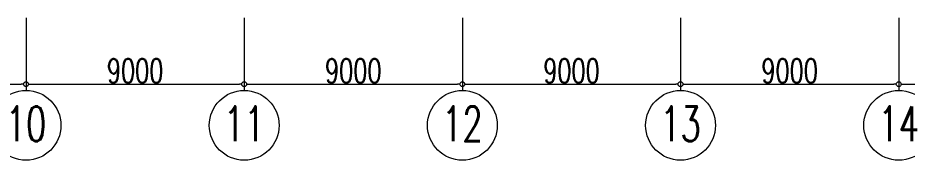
# Model space of a CAD drawing. Extents: x 225000 to 2157367, y 208400 to 840900.
# Drawn here: x 354586 to 391276, y 354198 to 360078 of the extents above; entities that cross this region are included whole.
import ezdxf
from ezdxf.enums import TextEntityAlignment as Align

# ---------------------------------------------------------------- set-up
doc = ezdxf.new("R2010")
doc.units = 0
doc.header["$LTSCALE"] = 10
for name, color, linetype in [('Data Center Layout_L20$0$98-DIM', 3, 'Continuous'), ('Data Center Layout_L20$0$99-DIM-100', 2, 'Continuous'), ('Data Center Layout_L20$0$MACHINE-DIM', 252, 'Continuous')]:
    doc.layers.add(name, color=color, linetype=linetype)
doc.layers.add('Data Center Layout_L20$0$FLAG', color=3, linetype='Continuous', lineweight=0)
doc.styles.add('Data Center Layout_L20$0$型式1', font='simplex.shx', dxfattribs={"width": 0.68, "bigfont": 'chineset.shx'})
doc.dimstyles.new('Data Center Layout_L20$0$複本 93-DIM-400', dxfattribs={"dimtxt": 1000, "dimasz": 200, "dimexe": 0.1, "dimexo": 0, "dimgap": 50, "dimtad": 1, "dimdec": 0, "dimzin": 0, "dimdsep": 46, "dimtxsty": 'Data Center Layout_L20$0$型式1', "dimblk": 'Data Center Layout_L20$0$_DotBlank', "dimcen": 0.09, "dimadec": 0, "dimazin": 0, "dimtfac": 1, "dimtdec": 0, "dimtofl": 0, "dimtmove": 2, "dimatfit": 3, "dimldrblk": 'Data Center Layout_L20$0$_ArchTick', "dimfxl": 1, "dimtolj": 1, "dimtzin": 0, "dimlwd": 13, "dimlwe": 5, "dimarcsym": 0})

# ---------------------------------------------------------------- blocks, each defined once
blk = doc.blocks.new('Data Center Layout_L20$0$_DotBlank')
at = {"layer": 'Data Center Layout_L20$0$99-DIM-100', "color": 0, "lineweight": -2}
blk.add_line((-0.5, 0), (-1, 0), dxfattribs=at)
blk.add_circle((0, 0), 0.5, dxfattribs=at)
blk = doc.blocks.new('*D18')
at = {"layer": 'Data Center Layout_L20$0$98-DIM', "color": 0, "lineweight": 5, "transparency": 16777216}
for p, q in [((390926, 160078), (390926, 157336)), ((399926, 160078), (399926, 157336))]:
    blk.add_line(p, q, dxfattribs=at)
at = {"layer": 'Data Center Layout_L20$0$98-DIM', "color": 0, "lineweight": 13, "transparency": 16777216}
blk.add_line((391126, 157337), (399726, 157337), dxfattribs=at)
at = {"layer": 'DEFPOINTS', "color": 0, "transparency": 16777216}
for p in [(390926, 160078), (399926, 160078), (399926, 157337)]:
    blk.add_point(p, dxfattribs=at)
at = {"layer": 'Data Center Layout_L20$0$98-DIM', "color": 0, "lineweight": 13, "transparency": 16777216, "xscale": 200, "yscale": 200, "zscale": 200, "rotation": 180}
blk.add_blockref('Data Center Layout_L20$0$_DotBlank', (390926, 157337), dxfattribs=at)
at = {"layer": 'Data Center Layout_L20$0$98-DIM', "color": 0, "lineweight": 13, "transparency": 16777216, "xscale": 200, "yscale": 200, "zscale": 200}
blk.add_blockref('Data Center Layout_L20$0$_DotBlank', (399926, 157337), dxfattribs=at)
at = {"layer": 'Data Center Layout_L20$0$98-DIM', "color": 0, "transparency": 16777216, "insert": (395426, 157887), "char_height": 1000, "attachment_point": 5, "style": 'Data Center Layout_L20$0$型式1'}
blk.add_mtext('\\A1;9000', dxfattribs=at)
blk = doc.blocks.new('Data Center Layout_L20$0$_ArchTick')
at = {"layer": 'Data Center Layout_L20$0$MACHINE-DIM', "color": 0, "const_width": 0.15}
blk.add_lwpolyline([(-0.5, -0.5), (0.5, 0.5)], dxfattribs=at)
blk = doc.blocks.new('*D19')
at = {"layer": 'Data Center Layout_L20$0$98-DIM', "color": 0, "lineweight": 5, "transparency": 16777216}
for p, q in [((381926, 160078), (381926, 157336)), ((390926, 160078), (390926, 157336))]:
    blk.add_line(p, q, dxfattribs=at)
at = {"layer": 'Data Center Layout_L20$0$98-DIM', "color": 0, "lineweight": 13, "transparency": 16777216}
blk.add_line((382126, 157337), (390726, 157337), dxfattribs=at)
at = {"layer": 'DEFPOINTS', "color": 0, "transparency": 16777216}
for p in [(381926, 160078), (390926, 160078), (390926, 157337)]:
    blk.add_point(p, dxfattribs=at)
at = {"layer": 'Data Center Layout_L20$0$98-DIM', "color": 0, "lineweight": 13, "transparency": 16777216, "xscale": 200, "yscale": 200, "zscale": 200, "rotation": 180}
blk.add_blockref('Data Center Layout_L20$0$_DotBlank', (381926, 157337), dxfattribs=at)
at = {"layer": 'Data Center Layout_L20$0$98-DIM', "color": 0, "lineweight": 13, "transparency": 16777216, "xscale": 200, "yscale": 200, "zscale": 200}
blk.add_blockref('Data Center Layout_L20$0$_DotBlank', (390926, 157337), dxfattribs=at)
at = {"layer": 'Data Center Layout_L20$0$98-DIM', "color": 0, "transparency": 16777216, "insert": (386426, 157887), "char_height": 1000, "attachment_point": 5, "style": 'Data Center Layout_L20$0$型式1'}
blk.add_mtext('\\A1;9000', dxfattribs=at)
blk = doc.blocks.new('*D20')
at = {"layer": 'Data Center Layout_L20$0$98-DIM', "color": 0, "lineweight": 5, "transparency": 16777216}
for p, q in [((363926, 160078), (363926, 157336)), ((372926, 160078), (372926, 157336))]:
    blk.add_line(p, q, dxfattribs=at)
at = {"layer": 'Data Center Layout_L20$0$98-DIM', "color": 0, "lineweight": 13, "transparency": 16777216}
blk.add_line((364126, 157337), (372726, 157337), dxfattribs=at)
at = {"layer": 'DEFPOINTS', "color": 0, "transparency": 16777216}
for p in [(363926, 160078), (372926, 160078), (372926, 157337)]:
    blk.add_point(p, dxfattribs=at)
at = {"layer": 'Data Center Layout_L20$0$98-DIM', "color": 0, "lineweight": 13, "transparency": 16777216, "xscale": 200, "yscale": 200, "zscale": 200, "rotation": 180}
blk.add_blockref('Data Center Layout_L20$0$_DotBlank', (363926, 157337), dxfattribs=at)
at = {"layer": 'Data Center Layout_L20$0$98-DIM', "color": 0, "lineweight": 13, "transparency": 16777216, "xscale": 200, "yscale": 200, "zscale": 200}
blk.add_blockref('Data Center Layout_L20$0$_DotBlank', (372926, 157337), dxfattribs=at)
at = {"layer": 'Data Center Layout_L20$0$98-DIM', "color": 0, "transparency": 16777216, "insert": (368426, 157887), "char_height": 1000, "attachment_point": 5, "style": 'Data Center Layout_L20$0$型式1'}
blk.add_mtext('\\A1;9000', dxfattribs=at)
blk = doc.blocks.new('*D21')
at = {"layer": 'Data Center Layout_L20$0$98-DIM', "color": 0, "lineweight": 5, "transparency": 16777216}
for p, q in [((372926, 160078), (372926, 157336)), ((381926, 160078), (381926, 157336))]:
    blk.add_line(p, q, dxfattribs=at)
at = {"layer": 'Data Center Layout_L20$0$98-DIM', "color": 0, "lineweight": 13, "transparency": 16777216}
blk.add_line((373126, 157337), (381726, 157337), dxfattribs=at)
at = {"layer": 'DEFPOINTS', "color": 0, "transparency": 16777216}
for p in [(372926, 160078), (381926, 160078), (381926, 157337)]:
    blk.add_point(p, dxfattribs=at)
at = {"layer": 'Data Center Layout_L20$0$98-DIM', "color": 0, "lineweight": 13, "transparency": 16777216, "xscale": 200, "yscale": 200, "zscale": 200, "rotation": 180}
blk.add_blockref('Data Center Layout_L20$0$_DotBlank', (372926, 157337), dxfattribs=at)
at = {"layer": 'Data Center Layout_L20$0$98-DIM', "color": 0, "lineweight": 13, "transparency": 16777216, "xscale": 200, "yscale": 200, "zscale": 200}
blk.add_blockref('Data Center Layout_L20$0$_DotBlank', (381926, 157337), dxfattribs=at)
at = {"layer": 'Data Center Layout_L20$0$98-DIM', "color": 0, "transparency": 16777216, "insert": (377426, 157887), "char_height": 1000, "attachment_point": 5, "style": 'Data Center Layout_L20$0$型式1'}
blk.add_mtext('\\A1;9000', dxfattribs=at)
blk = doc.blocks.new('*D24')
at = {"layer": 'Data Center Layout_L20$0$98-DIM', "color": 0, "lineweight": 5, "transparency": 16777216}
for p, q in [((345926, 160078), (345926, 157336)), ((354926, 160078), (354926, 157336))]:
    blk.add_line(p, q, dxfattribs=at)
at = {"layer": 'Data Center Layout_L20$0$98-DIM', "color": 0, "lineweight": 13, "transparency": 16777216}
blk.add_line((346126, 157337), (354726, 157337), dxfattribs=at)
at = {"layer": 'DEFPOINTS', "color": 0, "transparency": 16777216}
for p in [(345926, 160078), (354926, 160078), (354926, 157337)]:
    blk.add_point(p, dxfattribs=at)
at = {"layer": 'Data Center Layout_L20$0$98-DIM', "color": 0, "lineweight": 13, "transparency": 16777216, "xscale": 200, "yscale": 200, "zscale": 200, "rotation": 180}
blk.add_blockref('Data Center Layout_L20$0$_DotBlank', (345926, 157337), dxfattribs=at)
at = {"layer": 'Data Center Layout_L20$0$98-DIM', "color": 0, "lineweight": 13, "transparency": 16777216, "xscale": 200, "yscale": 200, "zscale": 200}
blk.add_blockref('Data Center Layout_L20$0$_DotBlank', (354926, 157337), dxfattribs=at)
at = {"layer": 'Data Center Layout_L20$0$98-DIM', "color": 0, "transparency": 16777216, "insert": (350426, 157887), "char_height": 1000, "attachment_point": 5, "style": 'Data Center Layout_L20$0$型式1'}
blk.add_mtext('\\A1;9000', dxfattribs=at)
blk = doc.blocks.new('*D32')
at = {"layer": 'Data Center Layout_L20$0$98-DIM', "color": 0, "lineweight": 5, "transparency": 16777216}
for p, q in [((354926, 160078), (354926, 157336)), ((363926, 160078), (363926, 157336))]:
    blk.add_line(p, q, dxfattribs=at)
at = {"layer": 'Data Center Layout_L20$0$98-DIM', "color": 0, "lineweight": 13, "transparency": 16777216}
blk.add_line((355126, 157337), (363726, 157337), dxfattribs=at)
at = {"layer": 'DEFPOINTS', "color": 0, "transparency": 16777216}
for p in [(354926, 160078), (363926, 160078), (363926, 157337)]:
    blk.add_point(p, dxfattribs=at)
at = {"layer": 'Data Center Layout_L20$0$98-DIM', "color": 0, "lineweight": 13, "transparency": 16777216, "xscale": 200, "yscale": 200, "zscale": 200, "rotation": 180}
blk.add_blockref('Data Center Layout_L20$0$_DotBlank', (354926, 157337), dxfattribs=at)
at = {"layer": 'Data Center Layout_L20$0$98-DIM', "color": 0, "lineweight": 13, "transparency": 16777216, "xscale": 200, "yscale": 200, "zscale": 200}
blk.add_blockref('Data Center Layout_L20$0$_DotBlank', (363926, 157337), dxfattribs=at)
at = {"layer": 'Data Center Layout_L20$0$98-DIM', "color": 0, "transparency": 16777216, "insert": (359426, 157887), "char_height": 1000, "attachment_point": 5, "style": 'Data Center Layout_L20$0$型式1'}
blk.add_mtext('\\A1;9000', dxfattribs=at)
blk = doc.blocks.new('Data Center Layout_L20')
at = {"layer": 'Data Center Layout_L20$0$FLAG', "color": 4}
for p, q in [((354925.59, 160078.25), (354925.59, 157078.25)), ((363925.59, 160078.25), (363925.59, 157078.25)), ((372925.59, 160078.25), (372925.59, 157078.25)), ((381925.59, 160078.25), (381925.59, 157078.25)), ((390925.59, 160078.25), (390925.59, 157078.25))]:
    blk.add_line(p, q, dxfattribs=at)
for centre in [(354925.59, 155638.25), (363925.59, 155638.25), (372925.59, 155638.25), (381925.59, 155638.25), (390925.59, 155638.25)]:
    blk.add_circle(centre, 1440, dxfattribs=at)
at = {"layer": 'Data Center Layout_L20$0$98-DIM', "style": 'Data Center Layout_L20$0$型式1', "width": 0.68}
for s, p in [('10', (354925.59, 156418.25)), ('11', (363925.59, 156418.25)), ('12', (372925.59, 156418.25)), ('13', (381925.59, 156418.25)), ('14', (390925.59, 156418.25))]:
    blk.add_text(s, height=1440, dxfattribs=at).set_placement(p, align=Align.TOP_CENTER)
at = {"layer": 'Data Center Layout_L20$0$98-DIM'}
for base, p1, p2, picture, middle in [((354925.59, 157336.54), (345925.59, 160078.25), (354925.59, 160078.25), '*D24', (350425.59, 157886.54)), ((363925.59, 157336.54), (354925.59, 160078.25), (363925.59, 160078.25), '*D32', (359425.59, 157886.54)), ((372925.59, 157336.54), (363925.59, 160078.25), (372925.59, 160078.25), '*D20', (368425.59, 157886.54)), ((381925.59, 157336.54), (372925.59, 160078.25), (381925.59, 160078.25), '*D21', (377425.59, 157886.54)), ((390925.59, 157336.54), (381925.59, 160078.25), (390925.59, 160078.25), '*D19', (386425.59, 157886.54)), ((399925.59, 157336.54), (390925.59, 160078.25), (399925.59, 160078.25), '*D18', (395425.59, 157886.54))]:
    dim = blk.add_linear_dim(base=base, p1=p1, p2=p2, dimstyle='Data Center Layout_L20$0$複本 93-DIM-400', dxfattribs=at)
    dim.commit()
    dim.dimension.update_dxf_attribs({"geometry": picture, "text_midpoint": middle})

msp = doc.modelspace()

# ---------------------------------------------------------------- block references
msp.add_blockref('Data Center Layout_L20', (0, 200000))

doc.saveas('drawing.dxf')
